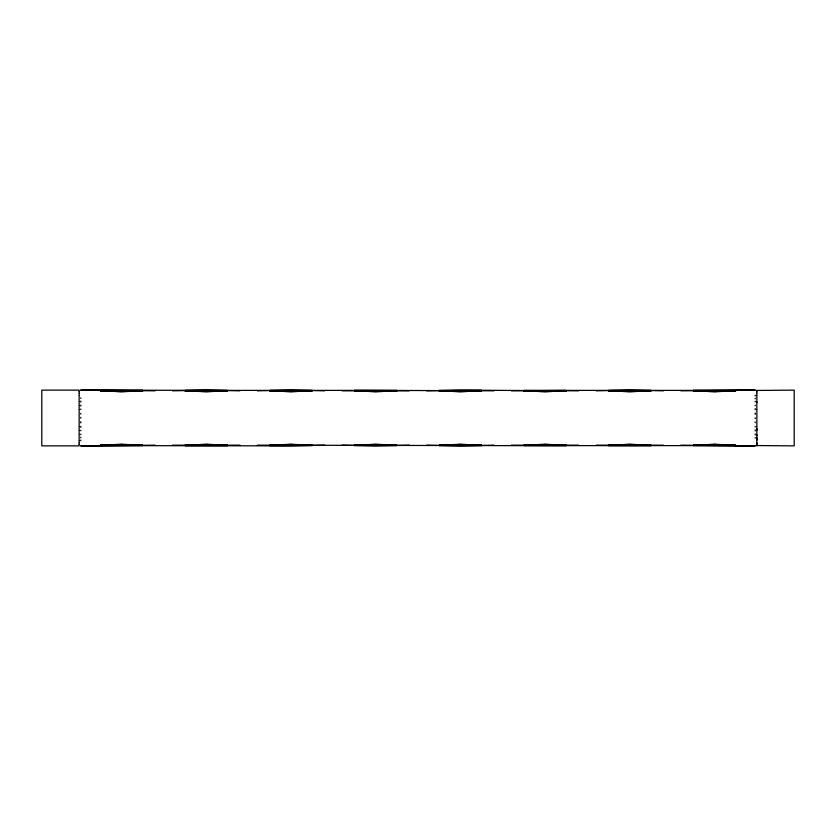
<?xml version="1.0" encoding="UTF-8"?>
<svg xmlns="http://www.w3.org/2000/svg" width="836" height="836" viewBox="0 0 836 836"><rect width="100%" height="100%" fill="white"/><g stroke="black" fill="none" stroke-linecap="round" stroke-linejoin="round"><path stroke-width="1.25" d="M756.862 445.557L794.2 445.87L794.2 390.13L756.862 390.443M756.862 444.334L756.862 442.996L756.862 443.749M756.862 427.018L756.862 430.247L756.862 428.659M756.862 390.558L756.862 391.332M756.852 437.709L756.862 440.238L756.862 434.741L756.862 435.681M172.582 390.83L206.21 390.13L239.848 390.83M257.289 390.83L290.928 390.13L324.567 390.83M342.008 390.83L409.274 390.83M426.726 390.83L460.354 390.13L578.711 390.83M511.433 390.83L566.254 390.381M596.152 390.83L629.79 390.13L663.418 390.83M680.87 390.83L755.19 390.182L693.326 390.266M142.674 445.619L80.81 445.849L155.13 445.17M239.848 445.17L172.582 445.17M100.32 445.619L290.928 445.87L324.567 445.17M342.008 445.17L375.646 445.87L409.274 445.17M426.726 445.17L460.354 445.87L493.992 445.17M578.711 445.17L511.433 445.17M663.418 445.17L596.152 445.17M155.13 390.83L80.81 390.13L227.392 390.381M142.674 390.266L100.32 390.381M481.536 390.266L439.182 390.381M185.038 445.734L227.392 445.734M269.746 445.734L312.11 445.619M608.608 445.734L650.962 445.734M693.326 445.619L755.19 445.818L680.87 445.17M312.11 390.381L269.746 390.381M650.962 390.381L608.608 390.381M354.464 445.619L396.818 445.619M439.182 445.619L481.536 445.619M735.68 390.266L755.19 390.182M80.81 445.818L100.32 445.734M523.89 390.381L735.68 390.381M185.038 390.381L396.818 390.381M80.81 390.151L100.32 390.266M735.68 445.619L523.89 445.619M735.68 445.734L755.19 445.849M354.464 390.266L493.992 390.83M566.254 445.734L257.289 445.17M756.862 390.266L756.862 390.673M756.862 391.666L756.862 393.004M756.862 393.275L756.862 395.261M756.862 395.762L756.862 401.259M756.862 402.513L756.862 401.928L756.862 404.864M756.862 405.753L756.862 408.982M756.862 409.577L756.862 413.287M756.862 414.113L756.862 421.887M756.862 422.713L756.862 426.423M756.862 430.822L756.862 434.072M756.862 440.739L756.862 442.725M756.862 444.553L756.862 445.87M755.19 395.146L755.19 395.95M755.19 398.187L755.19 398.803M755.19 401.259L755.19 401.928M755.19 405.178L755.19 405.753M755.19 408.616L755.19 409.713M755.19 413.068L755.19 414.395M755.19 417.833L755.19 418.669M755.19 421.887L755.19 422.713M755.19 426.423L755.19 427.018M755.19 429.871L755.19 430.937M755.19 433.874L755.19 434.95M755.19 437.583L755.19 438.137M80.81 397.863L80.81 398.417M80.81 401.04L80.81 402.126M80.81 405.063L80.81 406.129M80.81 408.982L80.81 409.577M80.81 413.287L80.81 414.113M80.81 417.331L80.81 418.167M80.81 421.605L80.81 422.932M80.81 426.287L80.81 427.384M80.81 430.247L80.81 430.822M80.81 434.072L80.81 434.741M80.81 437.197L80.81 437.813M80.81 440.049L80.81 440.854M79.138 391.447L79.138 390.13L41.8 390.13L41.8 445.87L79.138 445.87L79.138 444.553M79.138 391.666L79.138 393.004M79.138 393.275L79.138 395.261M79.138 395.762L79.138 401.259M79.138 401.928L79.138 405.178M79.138 405.753L79.138 408.982M79.138 409.577L79.138 413.287M79.138 414.113L79.138 421.887M79.138 422.713L79.138 426.423M79.138 427.018L79.138 430.247M79.138 430.822L79.138 434.072M79.138 434.741L79.138 440.238M79.138 440.739L79.138 442.725M79.138 442.996L79.138 444.334M142.674 390.914L121.502 391.656L100.32 390.914L121.502 391.656L142.674 390.914M227.392 390.914L206.21 391.656L185.038 390.914L206.21 391.656L227.392 390.914M312.11 390.914L290.928 391.656L269.746 390.914L290.928 391.656L312.11 390.914M396.818 390.914L375.646 391.656L354.464 390.914L375.646 391.656L396.818 390.914M481.536 390.914L460.354 391.656L439.182 390.914L460.354 391.656L481.536 390.914M566.254 390.914L545.072 391.656L523.89 390.914L545.072 391.656L566.254 390.914M650.962 390.914L629.79 391.656L608.608 390.914L629.79 391.656L650.962 390.914M735.68 390.914L714.498 391.656L693.326 390.914L714.498 391.656L735.68 390.914M121.502 444.344L100.32 445.086L121.502 444.428L142.674 445.086L121.502 444.344M206.21 444.344L185.038 445.086L206.21 444.428L227.392 445.086L206.21 444.344M290.928 444.344L269.746 445.086L290.928 444.428L312.11 445.086L290.928 444.344M375.646 444.344L354.464 445.086L375.646 444.428L396.818 445.086L375.646 444.344M460.354 444.344L439.182 445.086L460.354 444.428L481.536 445.086L460.354 444.344M545.072 444.344L523.89 445.086L545.072 444.428L566.254 445.086L545.072 444.344M629.79 444.344L608.608 445.086L629.79 444.428L650.962 445.086L629.79 444.344M714.498 444.344L693.326 445.086L714.498 444.428L735.68 445.086L714.498 444.344"/></g></svg>
